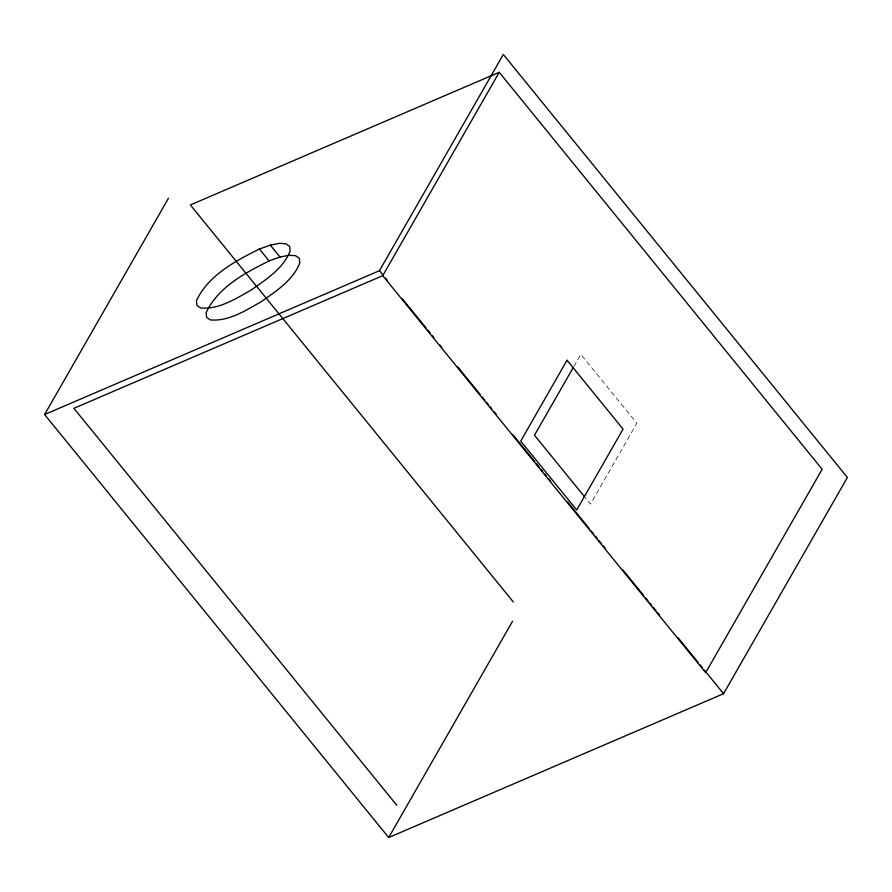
<?xml version="1.0" encoding="UTF-8"?>
<svg xmlns="http://www.w3.org/2000/svg" width="892" height="892" viewBox="0 0 892 892"><rect width="100%" height="100%" fill="white"/><g stroke="black" fill="none" stroke-linecap="round" stroke-linejoin="round"><path stroke-width="0.67" stroke-dasharray="4.46 3.34" d="M573.891 366.411L580.803 354.336L636.821 423.198L590.493 504.091L585.241 497.636"/><path stroke-width="1.34" d="M44.6 414.524L379.479 270.689L503.311 54.457L847.4 477.476L723.568 693.708L388.689 837.543L44.6 414.524L168.432 198.292M382.757 275.661L499.23 72.297L822.145 469.281L705.672 672.657L382.757 275.661L73.902 408.324L396.828 805.309M573.199 367.615L534.475 435.229L584.371 496.565M388.689 837.543L512.521 621.311M259.427 249.013C235.343 260.955 208.26 275.36 196.407 300.738L196.92 305.376L200.6 307.996C219.12 309.647 235.878 298.597 251.366 289.911C266.15 279.408 283.232 268.615 290.134 251.042L289.621 246.404L285.942 243.784L279.363 243.349L270.321 245.133L259.427 249.013L269.128 260.921L280.01 257.041L289.053 255.268L295.631 255.703L299.311 258.323L299.823 262.95C292.922 280.523 275.84 291.316 261.066 301.819C245.568 310.505 228.809 321.555 210.289 319.916L206.621 317.296L206.097 312.657C217.949 287.28 245.032 272.874 269.128 260.921M499.23 72.297L190.375 204.948L513.29 601.944M379.479 270.689L382.991 275.004M385.623 278.248L387.373 280.4M402.292 298.742L425.997 327.888M427.747 330.04L430.39 333.273M432.141 335.437L433.902 337.6M440.046 345.148L441.796 347.311M457.596 366.735L480.42 394.788M482.171 396.951L484.813 400.185M486.564 402.348L488.314 404.5M490.076 406.663L491.827 408.815M494.469 412.059L496.22 414.211M512.9 434.716L534.843 461.699M536.594 463.851L539.225 467.096M540.987 469.248L542.737 471.411M544.499 473.563L546.25 475.726M548.881 478.959L550.643 481.123M567.323 501.627L589.266 528.599M591.017 530.762L593.648 533.996M595.41 536.159L597.161 538.311M598.922 540.474L601.554 543.707M603.304 545.871L605.066 548.023M622.616 569.609L643.689 595.51M645.44 597.662L648.071 600.907M649.833 603.059L651.584 605.222M653.345 607.374L655.977 610.619M657.727 612.771L659.489 614.934M677.92 637.59L698.113 662.41M699.863 664.573L702.495 667.807M704.256 669.97L723.568 693.708M270.321 245.133L280.01 257.041M567.033 360.245L520.705 441.15L576.723 510.012L623.051 429.119L567.033 360.245"/></g></svg>
